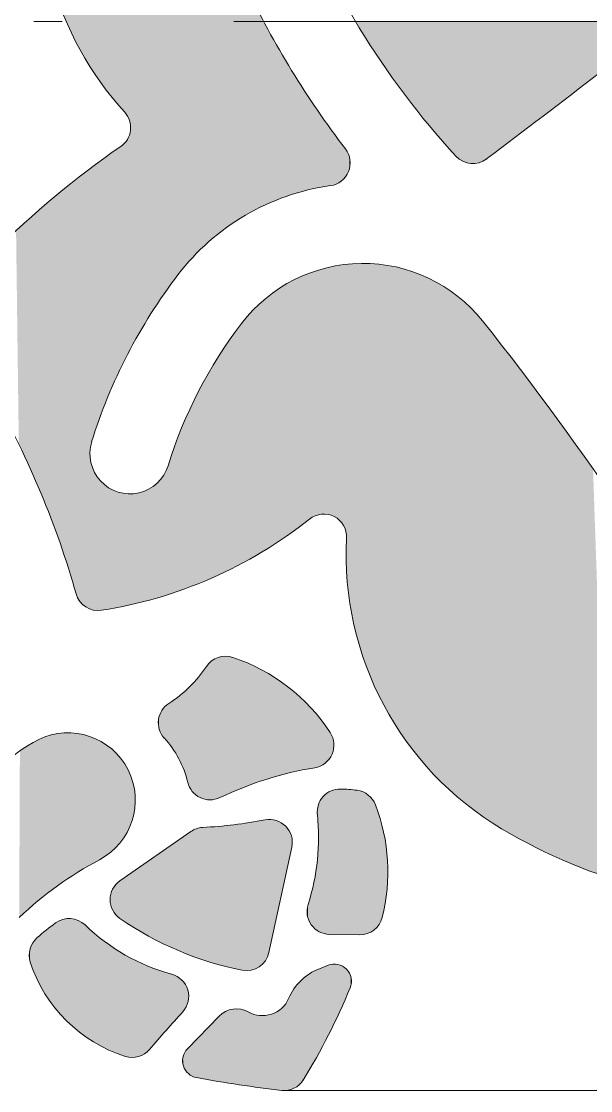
# Model space of a CAD drawing. Extents: x 0 to 297, y 0 to 420.
# Drawn here: x 231.99 to 241.95, y 241.44 to 260.14 of the extents above; entities that cross this region are included whole.
import ezdxf

# ---------------------------------------------------------------- set-up
doc = ezdxf.new("R2010")
doc.units = 0
doc.linetypes.add('DASHDOT', pattern=[18.5, 12, -3, 0.5, -3])

msp = doc.modelspace()

# ---------------------------------------------------------------- linework, layer by layer
at = {"color": 7, "linetype": 'DASHDOT', "lineweight": 18}
msp.add_line((266.202, 260.138), (196.803, 260.135), dxfattribs=at)
at = {"color": 7, "lineweight": 18, "ltscale": 0.037782}
msp.add_line((234.95, 245.967), (233.71, 245.103), dxfattribs=at)
at = {"color": 7, "lineweight": 18, "ltscale": 0.047159}
msp.add_line((236.718, 245.694), (236.319, 243.851), dxfattribs=at)
at = {"color": 7, "lineweight": 18, "ltscale": 0.013174}
msp.add_line((237.379, 244.168), (237.906, 244.16), dxfattribs=at)
at = {"color": 7, "lineweight": 18, "ltscale": 0.00404}
msp.add_line((237.202, 243.568), (237.352, 243.627), dxfattribs=at)
at = {"color": 7, "lineweight": 18, "ltscale": 0.019961}
msp.add_line((235.449, 242.739), (234.892, 242.166), dxfattribs=at)
at = {"color": 7, "lineweight": 13}
msp.add_line((236.587, 241.435), (277.577, 241.435), dxfattribs=at)
at = {"color": 7, "lineweight": 18}
for centre, radius, start, end in [((250.278, 267.584), 14.504, 200.2823, 222.5322), ((238.158, 262.487), 5.879, 195.882, 222.0764), ((250.278, 267.584), 15.904, 205.473, 217.4768), ((121.796, 414.735), 196.604, 307.00487, 308.44774), ((233.498, 258.279), 0.4, 304.5761, 42.0763), ((242.737, 244.874), 15.881, 124.5761, 135.0227), ((237.337, 257.662), 0.402, 278.0568, 37.4768), ((239.887, 258.051), 0.402, 222.5322, 307.0049), ((237.965, 253.227), 4.077, 98.0568, 142.5929), ((237.965, 253.227), 2.677, 38.609, 142.5929), ((242.198, 249.99), 9.406, 142.5929, 162.7388), ((242.198, 249.99), 8.006, 142.5929, 162.7388), ((200.54, 223.342), 50.57, 28.8483, 38.609), ((218.105, 245.941), 15.416, 15.7373, 29.6491), ((233.885, 252.573), 0.7, 162.7388, 342.7388), ((232.191, 257.511), 7.768, 278.8807, 308.5138), ((237.278, 251.12), 0.4, 356.9698, 128.5138), ((243.243, 250.804), 5.573, 176.9698, 239.2069), ((233.329, 250.231), 0.4, 195.7373, 278.8807), ((235.558, 248.633), 0.4, 71.5945, 146.4429), ((234.652, 245.909), 3.271, 33.144, 71.5945), ((233.375, 250.081), 2.22, 302.4929, 326.4429), ((234.782, 247.871), 0.4, 122.4929, 222.2312), ((232.802, 246.515), 1.178, 297.8325, 115.8333), ((237.056, 247.478), 0.4, 279.4813, 33.144), ((233.242, 245.608), 2.186, 115.8333, 208.5391), ((233.174, 246.411), 1.773, 13.5675, 42.2312), ((238.153, 240.909), 6.26, 99.4813, 115.4988), ((235.286, 246.921), 0.4, 193.5675, 295.4988), ((237.563, 246.31), 0.4, 89.0364, 186.0842), ((237.529, 244.239), 2.471, 82.2478, 89.0364), ((237.808, 246.291), 0.4, 21.172, 82.2478), ((235.153, 245.263), 3.247, 345.703, 21.172), ((234.745, 253.94), 7.913, 272.9844, 280.9664), ((236.327, 245.779), 0.4, 347.7839, 100.9664), ((233.352, 245.861), 3.835, 342.2211, 6.0842), ((235.178, 245.638), 0.4, 92.9844, 124.8592), ((245.235, 254.148), 9.466, 239.2069, 272.0614), ((236.312, 239.868), 6.338, 117.8325, 133.5154), ((233.938, 244.775), 0.4, 124.8592, 235.2253), ((237.385, 244.568), 0.4, 162.221, 269.1416), ((232.822, 244.045), 0.4, 46.0416, 126.1878), ((236.924, 249.075), 5.635, 235.2253, 259.0283), ((237.912, 244.56), 0.4, 269.1416, 345.703), ((235.75, 240.043), 5.359, 126.1878, 130.6169), ((235.543, 246.867), 3.52, 226.0416, 254.7859), ((232.522, 243.807), 0.4, 130.6169, 197.9639), ((234.57, 244.471), 2.553, 197.9639, 252.6146), ((235.928, 243.935), 0.4, 259.0283, 347.7839), ((237.557, 242.661), 0.974, 111.3773, 156.6214), ((237.462, 243.348), 0.3, 337.5318, 111.3773), ((234.514, 243.084), 0.4, 317.8301, 74.7859), ((227.094, 247.635), 11.52, 328.5255, 337.5318), ((236.204, 243.246), 0.5, 240.3649, 336.6214), ((257.782, 222.008), 30.994, 137.8302, 139.4541), ((235.749, 242.447), 0.419, 60.3649, 135.8109), ((233.926, 242.416), 0.4, 252.6146, 319.4541), ((235.107, 241.957), 0.3, 135.8109, 259.4848), ((239.114, 263.545), 22.256, 259.4848, 263.3642), ((236.587, 241.824), 0.388, 263.3642, 328.5255)]:
    msp.add_arc(centre, radius, start, end, dxfattribs=at)
at = {"color": 7, "lineweight": 5}
for points in [[(233.692, 264.81), (236.225, 260.137), (233.492, 264.627)], [(233.692, 264.81), (236.186, 260.212), (236.225, 260.137), (236.206, 260.174)], [(236.225, 260.137), (233.306, 264.43), (233.492, 264.627)], [(236.225, 260.137), (232.978, 263.999), (233.306, 264.43), (233.134, 264.22)], [(236.225, 260.137), (232.77, 260.137), (232.978, 263.999), (232.838, 263.766)], [(232.77, 260.137), (232.75, 260.182), (232.838, 263.766), (232.731, 260.227)], [(236.225, 260.137), (232.77, 260.137), (232.869, 259.921), (232.818, 260.028)], [(236.225, 260.137), (232.869, 259.921), (232.977, 259.71), (232.922, 259.815)], [(236.225, 260.137), (232.977, 259.71), (233.093, 259.503), (233.034, 259.605)], [(236.225, 260.137), (233.093, 259.503), (233.218, 259.301), (233.154, 259.401)], [(236.225, 260.137), (233.218, 259.301), (233.35, 259.104), (233.283, 259.201)], [(236.225, 260.137), (233.35, 259.104), (233.491, 258.912), (233.42, 259.007)], [(236.225, 260.137), (233.491, 258.912), (233.639, 258.727), (233.564, 258.819)], [(236.225, 260.137), (233.639, 258.727), (233.795, 258.547), (233.716, 258.636)], [(236.225, 260.137), (233.795, 258.547), (233.844, 258.479), (233.821, 258.514)], [(236.225, 260.137), (233.844, 258.479), (233.879, 258.401), (233.864, 258.441)], [(236.225, 260.137), (233.879, 258.401), (233.896, 258.318), (233.889, 258.36)], [(236.225, 260.137), (233.896, 258.318), (233.94, 254.491), (233.898, 258.275)], [(236.225, 260.137), (233.94, 254.491), (234.145, 254.85), (234.041, 254.672)], [(236.225, 260.137), (234.145, 254.85), (234.367, 255.199), (234.254, 255.026)], [(236.225, 260.137), (234.367, 255.199), (234.603, 255.538), (234.483, 255.37)], [(236.225, 260.137), (234.603, 255.538), (234.851, 255.858), (234.727, 255.704)], [(236.225, 260.137), (234.851, 255.858), (235.121, 256.148), (234.982, 256.006)], [(236.225, 260.137), (235.121, 256.148), (235.418, 256.41), (235.266, 256.282)], [(236.225, 260.137), (235.418, 256.41), (235.738, 256.642), (235.575, 256.53)], [(236.225, 260.137), (235.738, 256.642), (236.08, 256.842), (235.907, 256.746)], [(236.225, 260.137), (236.08, 256.842), (236.304, 259.991), (236.258, 256.929)], [(236.44, 257.008), (236.384, 259.845), (236.258, 256.929), (236.304, 259.991)], [(239.616, 257.753), (243.257, 260.137), (237.927, 259.979), (237.832, 260.137)], [(239.616, 257.753), (237.927, 259.979), (238.124, 259.668), (238.025, 259.823)], [(239.616, 257.753), (242.869, 259.833), (243.257, 260.137), (243.063, 259.985)], [(236.44, 257.008), (236.625, 257.077), (236.384, 259.845), (236.465, 259.701)], [(239.616, 257.753), (242.48, 259.529), (242.869, 259.833), (242.674, 259.681)], [(236.625, 257.077), (236.548, 259.557), (236.465, 259.701)], [(239.616, 257.753), (238.124, 259.668), (238.329, 259.362), (238.226, 259.515)], [(236.814, 257.138), (236.632, 259.415), (236.625, 257.077), (236.548, 259.557)], [(236.806, 259.132), (236.718, 259.273), (236.814, 257.138), (236.632, 259.415)], [(239.616, 257.753), (242.09, 259.227), (242.48, 259.529), (242.285, 259.378)], [(239.616, 257.753), (238.329, 259.362), (238.542, 259.061), (238.435, 259.211)], [(239.616, 257.753), (241.699, 258.925), (242.09, 259.227), (241.895, 259.076)], [(236.895, 258.992), (236.806, 259.132), (237.005, 257.189), (236.814, 257.138)], [(239.616, 257.753), (238.542, 259.061), (238.762, 258.766), (238.651, 258.913)], [(236.895, 258.992), (237.005, 257.189), (236.985, 258.853)], [(237.077, 258.715), (236.985, 258.853), (237.198, 257.231), (237.005, 257.189)], [(239.616, 257.753), (241.308, 258.625), (241.699, 258.925), (241.504, 258.775)], [(237.077, 258.715), (237.198, 257.231), (237.17, 258.578)], [(239.616, 257.753), (238.762, 258.766), (238.99, 258.477), (238.875, 258.621)], [(237.264, 258.442), (237.17, 258.578), (237.394, 257.264), (237.198, 257.231)], [(239.616, 257.753), (238.99, 258.477), (239.225, 258.193), (239.106, 258.334)], [(239.616, 257.753), (240.916, 258.326), (241.308, 258.625), (241.112, 258.475)], [(233.94, 254.491), (233.898, 258.275), (233.888, 258.191), (233.895, 258.233)], [(237.264, 258.442), (237.394, 257.264), (237.36, 258.306)], [(237.458, 258.172), (237.36, 258.306), (237.445, 257.274), (237.394, 257.264)], [(239.616, 257.753), (240.523, 258.027), (240.916, 258.326), (240.719, 258.176)], [(233.843, 254.309), (233.86, 258.111), (233.817, 258.038), (233.84, 258.073)], [(233.94, 254.491), (233.86, 258.111), (233.843, 254.309)], [(233.94, 254.491), (233.888, 258.191), (233.86, 258.111), (233.876, 258.15)], [(237.458, 258.172), (237.445, 257.274), (237.494, 257.292)], [(237.557, 258.039), (237.458, 258.172), (237.541, 257.315), (237.494, 257.292)], [(239.616, 257.753), (239.225, 258.193), (239.467, 257.915), (239.345, 258.053)], [(233.725, 257.95), (233.576, 257.846), (233.661, 253.938), (233.576, 253.749)], [(233.725, 257.95), (233.661, 253.938), (233.758, 257.976), (233.75, 254.124)], [(233.843, 254.309), (233.758, 257.976), (233.75, 254.124)], [(233.843, 254.309), (233.817, 258.038), (233.758, 257.976), (233.789, 258.005)], [(237.557, 258.039), (237.541, 257.315), (237.657, 257.907), (237.585, 257.345)], [(237.585, 257.345), (237.624, 257.379), (237.657, 257.907), (237.658, 257.419)], [(237.657, 257.907), (237.658, 257.419), (237.686, 257.863), (237.687, 257.463)], [(239.616, 257.753), (239.467, 257.915), (239.59, 257.779)], [(239.616, 257.753), (240.129, 257.73), (240.523, 258.027), (240.326, 257.878)], [(233.283, 257.634), (233.347, 253.173), (233.429, 257.741)], [(233.347, 253.173), (233.419, 253.367), (233.429, 257.741), (233.496, 253.559)], [(233.429, 257.741), (233.496, 253.559), (233.576, 257.846), (233.576, 253.749)], [(237.686, 257.863), (237.687, 257.463), (237.709, 257.817), (237.71, 257.51)], [(237.709, 257.817), (237.71, 257.51), (237.726, 257.767), (237.726, 257.56)], [(237.726, 257.767), (237.726, 257.56), (237.736, 257.716), (237.737, 257.611)], [(237.736, 257.716), (237.737, 257.611), (237.74, 257.663)], [(239.616, 257.753), (239.645, 257.729), (239.708, 257.69), (239.676, 257.708)], [(239.616, 257.753), (239.708, 257.69), (239.777, 257.664), (239.742, 257.675)], [(239.616, 257.753), (239.777, 257.664), (239.85, 257.65), (239.813, 257.655)], [(239.616, 257.753), (239.85, 257.65), (239.924, 257.65), (239.887, 257.649)], [(239.616, 257.753), (239.924, 257.65), (239.997, 257.664), (239.961, 257.655)], [(239.616, 257.753), (239.997, 257.664), (240.066, 257.691), (240.032, 257.676)], [(239.616, 257.753), (240.066, 257.691), (240.129, 257.73), (240.098, 257.709)], [(233.138, 257.526), (232.995, 257.416), (233.03, 249.965), (233.007, 249.993)], [(233.138, 257.526), (233.03, 249.965), (233.083, 249.916), (233.055, 249.939)], [(233.083, 249.916), (233.113, 249.895), (233.138, 257.526), (233.144, 249.876)], [(233.283, 257.634), (233.138, 257.526), (233.216, 252.781), (233.188, 252.647)], [(233.138, 257.526), (233.144, 249.876), (233.188, 252.647), (233.188, 252.509)], [(233.283, 257.634), (233.216, 252.781), (233.347, 253.173), (233.28, 252.978)], [(232.995, 257.416), (232.852, 257.304), (232.944, 250.123), (232.879, 250.347)], [(232.995, 257.416), (232.944, 250.123), (232.97, 250.055), (232.955, 250.088)], [(232.995, 257.416), (232.97, 250.055), (233.007, 249.993), (232.987, 250.023)], [(232.572, 257.075), (232.584, 251.236), (232.711, 257.19)], [(232.584, 251.236), (232.663, 251.015), (232.711, 257.19), (232.738, 250.794)], [(232.711, 257.19), (232.738, 250.794), (232.852, 257.304), (232.81, 250.571)], [(232.852, 257.304), (232.81, 250.571), (232.879, 250.347)], [(232.433, 256.959), (232.502, 251.455), (232.572, 257.075), (232.584, 251.236)], [(232.161, 256.721), (232.236, 252.104), (232.296, 256.84), (232.328, 251.889)], [(232.296, 256.84), (232.328, 251.889), (232.433, 256.959)], [(232.328, 251.889), (232.417, 251.672), (232.433, 256.959), (232.502, 251.455)], [(231.893, 256.477), (231.941, 252.741), (232.026, 256.599), (232.043, 252.53)], [(232.026, 256.599), (232.043, 252.53), (232.161, 256.721)], [(232.043, 252.53), (232.141, 252.318), (232.161, 256.721), (232.236, 252.104)], [(237.634, 255.883), (237.336, 255.829), (237.408, 251.498), (237.353, 251.513)], [(237.634, 255.883), (237.408, 251.498), (237.51, 251.446), (237.461, 251.475)], [(237.634, 255.883), (237.51, 251.446), (237.593, 251.367), (237.554, 251.409)], [(237.634, 255.883), (237.593, 251.367), (237.65, 251.267), (237.625, 251.319)], [(237.937, 255.904), (237.634, 255.883), (237.667, 251.213), (237.65, 251.267)], [(237.937, 255.904), (237.667, 251.213), (237.677, 251.099), (237.676, 251.156)], [(237.937, 255.904), (237.677, 251.099), (237.733, 249.967), (237.688, 250.343)], [(237.937, 255.904), (237.733, 249.967), (237.897, 249.229), (237.802, 249.595)], [(237.937, 255.904), (237.897, 249.229), (238.016, 248.87)], [(238.24, 255.89), (237.937, 255.904), (238.159, 248.52), (238.016, 248.87)], [(238.24, 255.89), (238.159, 248.52), (238.54, 255.841), (238.326, 248.18)], [(238.326, 248.18), (238.515, 247.853), (238.54, 255.841), (238.726, 247.539)], [(238.54, 255.841), (238.726, 247.539), (238.832, 255.76), (238.958, 247.24)], [(236.767, 255.621), (236.83, 251.28), (237.045, 255.741), (237.029, 251.433)], [(237.045, 255.741), (237.029, 251.433), (237.076, 251.465)], [(237.336, 255.829), (237.045, 255.741), (237.127, 251.491), (237.076, 251.465)], [(237.336, 255.829), (237.127, 251.491), (237.238, 251.518), (237.182, 251.508)], [(237.336, 255.829), (237.238, 251.518), (237.353, 251.513), (237.296, 251.519)], [(238.832, 255.76), (238.958, 247.24), (239.113, 255.645), (239.21, 246.957)], [(236.259, 255.29), (236.417, 250.993), (236.504, 255.47), (236.626, 251.133)], [(236.504, 255.47), (236.626, 251.133), (236.767, 255.621), (236.83, 251.28)], [(239.113, 255.645), (239.21, 246.957), (239.379, 255.5), (239.48, 246.693)], [(239.379, 255.5), (239.48, 246.693), (239.627, 255.325), (239.768, 246.447)], [(236.037, 255.083), (236.204, 250.86), (236.259, 255.29), (236.417, 250.993)], [(239.627, 255.325), (239.768, 246.447), (239.854, 255.124), (240.071, 246.221)], [(239.854, 255.124), (240.071, 246.221), (240.057, 254.898), (240.39, 254.475)], [(235.839, 254.853), (235.987, 250.734), (236.037, 255.083), (236.204, 250.86)], [(235.734, 254.712), (235.766, 250.614), (235.839, 254.853), (235.987, 250.734)], [(235.631, 254.569), (235.532, 254.424), (235.766, 250.614), (235.542, 250.503)], [(235.631, 254.569), (235.766, 250.614), (235.734, 254.712)], [(235.532, 254.424), (235.437, 254.276), (235.542, 250.503), (235.344, 254.127)], [(240.071, 246.221), (240.389, 246.017), (240.39, 254.475), (240.684, 245.848)], [(240.39, 254.475), (240.684, 245.848), (240.719, 254.049), (240.984, 245.69)], [(235.313, 250.398), (235.255, 253.975), (235.169, 253.821)], [(235.542, 250.503), (235.344, 254.127), (235.313, 250.398), (235.255, 253.975)], [(240.719, 254.049), (240.984, 245.69), (241.044, 253.619), (241.29, 245.543)], [(235.086, 253.666), (235.313, 250.398), (235.169, 253.821)], [(235.086, 253.666), (235.007, 253.509), (235.313, 250.398), (235.082, 250.301)], [(241.044, 253.619), (241.29, 245.543), (241.364, 253.186), (241.601, 245.408)], [(235.007, 253.509), (234.932, 253.35), (235.082, 250.301), (234.86, 253.19)], [(235.082, 250.301), (234.86, 253.19), (234.847, 250.211), (234.791, 253.028)], [(241.364, 253.186), (241.601, 245.408), (241.68, 252.75), (241.916, 245.283)], [(234.665, 252.699), (234.847, 250.211), (234.726, 252.864)], [(234.847, 250.211), (234.791, 253.028), (234.726, 252.864)], [(234.665, 252.699), (234.607, 252.533), (234.847, 250.211), (234.61, 250.129)], [(241.68, 252.75), (241.916, 245.283), (241.99, 252.31), (242.236, 245.17)], [(233.144, 249.876), (233.177, 249.861), (233.188, 252.509), (233.211, 249.849)], [(233.188, 252.509), (233.211, 249.849), (233.213, 252.375), (233.246, 249.84)], [(234.61, 250.129), (234.607, 252.533), (234.5, 252.239), (234.553, 252.365)], [(233.213, 252.375), (233.246, 249.84), (233.265, 252.247), (233.282, 249.834)], [(233.34, 252.133), (233.265, 252.247), (233.318, 249.831), (233.282, 249.834)], [(233.34, 252.133), (233.318, 249.831), (233.437, 252.035), (233.354, 249.832)], [(234.423, 252.126), (234.325, 252.029), (234.37, 250.055), (234.21, 251.954)], [(234.61, 250.129), (234.5, 252.239), (234.37, 250.055), (234.423, 252.126)], [(233.354, 249.832), (233.39, 249.836), (233.437, 252.035), (233.638, 249.879)], [(233.437, 252.035), (233.638, 249.879), (233.55, 251.958), (233.677, 251.905)], [(234.37, 250.055), (234.21, 251.954), (234.128, 249.988), (234.083, 251.902)], [(233.884, 249.93), (233.811, 251.877), (233.638, 249.879), (233.677, 251.905)], [(233.884, 249.93), (234.128, 249.988), (233.811, 251.877), (233.948, 251.876)], [(234.128, 249.988), (234.083, 251.902), (233.948, 251.876)], [(237.688, 250.343), (237.677, 251.099), (237.67, 250.72)], [(235.286, 246.521), (235.265, 248.905), (235.288, 248.928)], [(235.33, 246.523), (235.286, 246.521), (235.313, 248.949), (235.288, 248.928)], [(235.33, 246.523), (235.313, 248.949), (235.374, 246.531), (235.34, 248.968)], [(235.34, 248.968), (235.368, 248.985), (235.374, 246.531), (235.397, 248.999)], [(235.374, 246.531), (235.397, 248.999), (235.417, 246.543), (235.428, 249.011)], [(235.417, 246.543), (235.428, 249.011), (235.458, 246.56), (235.459, 249.02)], [(235.458, 246.56), (235.459, 249.02), (235.557, 246.606), (235.491, 249.027)], [(235.557, 246.606), (235.491, 249.027), (235.523, 249.031)], [(235.523, 249.031), (235.556, 249.033), (235.557, 246.606), (235.589, 249.032)], [(235.557, 246.606), (235.589, 249.032), (235.657, 246.65), (235.621, 249.028)], [(235.621, 249.028), (235.653, 249.021), (235.657, 246.65), (235.684, 249.012)], [(235.657, 246.65), (235.684, 249.012), (235.757, 246.693), (235.814, 248.966)], [(235.757, 246.693), (235.814, 248.966), (235.859, 246.734), (235.941, 248.915)], [(235.114, 246.56), (235.123, 248.713), (235.155, 246.543), (235.158, 248.759)], [(235.155, 246.543), (235.158, 248.759), (235.197, 246.531)], [(235.158, 248.759), (235.192, 248.806), (235.197, 246.531), (235.225, 248.854)], [(235.197, 246.531), (235.225, 248.854), (235.241, 246.523), (235.244, 248.88)], [(235.241, 246.523), (235.244, 248.88), (235.286, 246.521), (235.265, 248.905)], [(235.859, 246.734), (235.941, 248.915), (235.961, 246.773), (236.066, 248.858)], [(235.961, 246.773), (236.066, 248.858), (236.064, 246.811)], [(236.064, 246.811), (236.066, 248.858), (236.167, 246.846), (236.188, 248.796)], [(236.167, 246.846), (236.188, 248.796), (236.271, 246.88), (236.308, 248.729)], [(234.949, 246.705), (234.971, 248.538), (234.975, 246.669), (235.011, 248.58)], [(234.975, 246.669), (235.011, 248.58), (235.005, 246.636)], [(235.005, 246.636), (235.011, 248.58), (235.038, 246.606), (235.049, 248.623)], [(235.038, 246.606), (235.049, 248.623), (235.075, 246.581), (235.087, 248.668)], [(235.075, 246.581), (235.087, 248.668), (235.114, 246.56), (235.123, 248.713)], [(236.271, 246.88), (236.308, 248.729), (236.376, 246.912), (236.425, 248.657)], [(236.376, 246.912), (236.425, 248.657), (236.481, 246.942), (236.538, 248.581)], [(236.481, 246.942), (236.538, 248.581), (236.587, 246.97), (236.649, 248.499)], [(234.765, 247.191), (234.74, 247.24), (234.801, 248.38), (234.756, 248.343)], [(234.765, 247.191), (234.801, 248.38), (234.789, 247.141)], [(234.811, 247.09), (234.789, 247.141), (234.845, 248.418), (234.801, 248.38)], [(234.811, 247.09), (234.845, 248.418), (234.831, 247.039)], [(234.85, 246.986), (234.831, 247.039), (234.888, 248.457), (234.845, 248.418)], [(234.85, 246.986), (234.888, 248.457), (234.867, 246.934)], [(234.888, 248.457), (234.883, 246.88), (234.867, 246.934)], [(234.93, 248.497), (234.897, 246.827), (234.888, 248.457), (234.883, 246.88)], [(234.927, 246.743), (234.91, 246.784), (234.93, 248.497), (234.897, 246.827)], [(234.927, 246.743), (234.93, 248.497), (234.949, 246.705), (234.971, 248.538)], [(236.587, 246.97), (236.649, 248.499), (236.693, 246.997), (236.756, 248.413)], [(236.693, 246.997), (236.756, 248.413), (236.799, 247.021), (236.859, 248.323)], [(234.486, 247.602), (234.5, 248.154), (234.523, 247.561), (234.532, 248.183)], [(234.523, 247.561), (234.532, 248.183), (234.558, 247.518), (234.567, 248.209)], [(234.558, 247.518), (234.567, 248.209), (234.592, 247.474), (234.616, 248.24)], [(234.592, 247.474), (234.616, 248.24), (234.624, 247.429), (234.664, 248.273)], [(234.624, 247.429), (234.664, 248.273), (234.656, 247.383)], [(234.656, 247.383), (234.664, 248.273), (234.685, 247.337), (234.71, 248.308)], [(234.685, 247.337), (234.71, 248.308), (234.713, 247.289), (234.756, 248.343)], [(234.713, 247.289), (234.756, 248.343), (234.74, 247.24)], [(236.799, 247.021), (236.859, 248.323), (236.906, 247.044), (236.958, 248.228)], [(236.906, 247.044), (236.958, 248.228), (237.014, 247.065), (237.053, 248.129)], [(234.39, 247.794), (234.394, 247.967), (234.4, 247.752), (234.407, 248.009)], [(234.4, 247.752), (234.407, 248.009), (234.416, 247.712), (234.424, 248.049)], [(234.416, 247.712), (234.424, 248.049), (234.435, 247.673), (234.445, 248.087)], [(234.435, 247.673), (234.445, 248.087), (234.459, 247.636), (234.471, 248.122)], [(234.459, 247.636), (234.471, 248.122), (234.486, 247.602), (234.5, 248.154)], [(237.014, 247.065), (237.053, 248.129), (237.121, 247.084), (237.144, 248.027)], [(237.121, 247.084), (237.144, 248.027), (237.17, 247.095), (237.231, 247.92)], [(234.386, 247.924), (234.384, 247.838), (234.382, 247.881)], [(234.384, 247.838), (234.386, 247.924), (234.39, 247.794), (234.394, 247.967)], [(237.17, 247.095), (237.231, 247.92), (237.216, 247.112)], [(237.26, 247.135), (237.216, 247.112), (237.313, 247.81), (237.231, 247.92)], [(237.26, 247.135), (237.313, 247.81), (237.301, 247.163)], [(237.338, 247.196), (237.301, 247.163), (237.39, 247.697), (237.313, 247.81)], [(232.289, 247.576), (232.356, 244.821), (232.503, 247.655)], [(232.356, 244.821), (232.442, 244.888), (232.503, 247.655), (232.528, 244.953)], [(232.503, 247.655), (232.528, 244.953), (232.729, 247.692), (232.616, 245.017)], [(232.616, 245.017), (232.704, 245.08), (232.729, 247.692), (232.794, 245.141)], [(232.729, 247.692), (232.794, 245.141), (232.957, 247.684), (232.885, 245.2)], [(232.957, 247.684), (232.885, 245.2), (232.976, 245.258)], [(233.18, 247.632), (232.957, 247.684), (233.069, 245.314), (232.976, 245.258)], [(233.18, 247.632), (233.069, 245.314), (233.257, 245.422), (233.163, 245.369)], [(233.18, 247.632), (233.257, 245.422), (233.388, 247.538)], [(237.338, 247.196), (237.39, 247.697), (237.371, 247.233)], [(237.371, 247.233), (237.39, 247.697), (237.399, 247.274), (237.415, 247.654)], [(237.399, 247.274), (237.415, 247.654), (237.422, 247.318), (237.434, 247.608)], [(232.012, 247.416), (232.027, 244.539), (232.065, 247.451), (232.107, 244.611)], [(232.065, 247.451), (232.107, 244.611), (232.12, 247.485), (232.189, 244.683)], [(232.12, 247.485), (232.189, 244.683), (232.175, 247.517)], [(232.175, 247.517), (232.189, 244.683), (232.232, 247.547), (232.272, 244.752)], [(232.232, 247.547), (232.272, 244.752), (232.289, 247.576), (232.356, 244.821)], [(233.257, 245.422), (233.353, 245.473), (233.388, 247.538), (233.543, 245.599)], [(233.388, 247.538), (233.543, 245.599), (233.574, 247.406), (233.706, 245.759)], [(237.422, 247.318), (237.434, 247.608), (237.439, 247.364), (237.447, 247.56)], [(237.439, 247.364), (237.447, 247.56), (237.45, 247.413), (237.454, 247.511)], [(237.45, 247.413), (237.454, 247.511), (237.455, 247.462)], [(231.96, 247.379), (231.948, 244.465), (232.012, 247.416), (232.027, 244.539)], [(233.574, 247.406), (233.706, 245.759), (233.732, 247.24), (233.835, 245.948)], [(233.732, 247.24), (233.835, 245.948), (233.854, 247.047), (233.925, 246.158)], [(233.854, 247.047), (233.925, 246.158), (233.937, 246.834), (233.973, 246.381)], [(233.937, 246.834), (233.973, 246.381), (233.977, 246.61)], [(237.333, 244.171), (237.367, 246.658), (237.379, 244.168), (237.405, 246.677)], [(237.906, 244.16), (237.379, 244.168), (237.445, 246.692), (237.405, 246.677)], [(237.906, 244.16), (237.445, 246.692), (237.528, 246.708), (237.486, 246.702)], [(237.906, 244.16), (237.528, 246.708), (237.588, 246.709), (237.57, 246.709)], [(237.906, 244.16), (237.588, 246.709), (237.625, 246.708), (237.607, 246.709)], [(237.906, 244.16), (237.625, 246.708), (237.662, 246.706), (237.643, 246.707)], [(237.906, 244.16), (237.662, 246.706), (237.698, 246.704), (237.68, 246.705)], [(237.906, 244.16), (237.698, 246.704), (237.735, 246.701), (237.716, 246.703)], [(237.906, 244.16), (237.735, 246.701), (237.771, 246.698), (237.753, 246.7)], [(237.906, 244.16), (237.771, 246.698), (237.807, 246.694), (237.789, 246.696)], [(237.906, 244.16), (237.807, 246.694), (237.844, 246.69), (237.826, 246.692)], [(237.906, 244.16), (237.844, 246.69), (237.862, 246.687)], [(237.862, 246.687), (237.888, 246.683), (237.906, 244.16), (237.914, 246.677)], [(237.906, 244.16), (237.914, 246.677), (237.939, 244.161), (237.939, 246.669)], [(237.2, 244.213), (237.199, 246.474), (237.242, 244.194), (237.218, 246.511)], [(237.218, 246.511), (237.241, 246.547), (237.242, 244.194), (237.268, 246.579)], [(237.242, 244.194), (237.268, 246.579), (237.287, 244.18), (237.298, 246.609)], [(237.287, 244.18), (237.298, 246.609), (237.333, 244.171)], [(237.298, 246.609), (237.332, 246.635), (237.333, 244.171), (237.367, 246.658)], [(237.939, 246.669), (237.964, 246.659), (237.972, 244.164), (237.988, 246.648)], [(237.939, 244.161), (237.939, 246.669), (237.972, 244.164)], [(237.972, 244.164), (237.988, 246.648), (238.005, 244.171), (238.012, 246.635)], [(238.005, 244.171), (238.012, 246.635), (238.037, 244.18)], [(238.012, 246.635), (238.034, 246.621), (238.037, 244.18), (238.056, 246.605)], [(238.037, 244.18), (238.056, 246.605), (238.069, 244.192), (238.076, 246.588)], [(238.069, 244.192), (238.076, 246.588), (238.099, 244.206)], [(238.076, 246.588), (238.095, 246.569), (238.099, 244.206), (238.113, 246.549)], [(238.099, 244.206), (238.113, 246.549), (238.128, 244.223), (238.13, 246.529)], [(238.155, 244.242), (238.128, 244.223), (238.145, 246.507), (238.13, 246.529)], [(238.155, 244.242), (238.145, 246.507), (238.181, 244.263), (238.158, 246.484)], [(237.163, 246.309), (237.166, 246.352), (237.166, 246.267), (237.172, 246.393)], [(237.166, 246.267), (237.172, 246.393), (237.175, 246.168), (237.183, 246.434)], [(237.175, 246.168), (237.183, 246.434), (237.182, 246.068)], [(237.186, 245.968), (237.182, 246.068), (237.199, 246.474), (237.183, 246.434)], [(237.2, 244.213), (237.186, 245.769), (237.199, 246.474), (237.187, 245.869)], [(237.186, 245.968), (237.199, 246.474), (237.187, 245.869)], [(238.158, 246.484), (238.17, 246.46), (238.181, 244.263), (238.181, 246.435)], [(238.181, 244.263), (238.181, 246.435), (238.204, 244.287), (238.224, 246.317)], [(238.204, 244.287), (238.224, 246.317), (238.226, 244.312), (238.262, 246.198)], [(235.979, 246.124), (235.967, 243.537), (235.911, 246.113), (235.929, 243.535)], [(235.979, 246.124), (236.047, 246.135), (235.967, 243.537), (236.006, 243.543)], [(236.047, 246.135), (236.043, 243.552), (236.006, 243.543)], [(236.115, 246.147), (236.08, 243.565), (236.047, 246.135), (236.043, 243.552)], [(236.148, 243.601), (236.115, 243.582), (236.115, 246.147), (236.08, 243.565)], [(236.183, 246.159), (236.179, 243.624), (236.115, 246.147), (236.148, 243.601)], [(236.183, 246.159), (236.251, 246.172), (236.179, 243.624), (236.208, 243.65)], [(236.251, 246.172), (236.234, 243.678), (236.208, 243.65)], [(236.3, 246.178), (236.258, 243.709), (236.251, 246.172), (236.234, 243.678)], [(236.295, 243.777), (236.278, 243.742), (236.3, 246.178), (236.258, 243.709)], [(236.309, 243.813), (236.295, 243.777), (236.349, 246.178), (236.3, 246.178)], [(236.309, 243.813), (236.349, 246.178), (236.319, 243.851)], [(236.718, 245.694), (236.319, 243.851), (236.398, 246.172), (236.349, 246.178)], [(236.718, 245.694), (236.398, 246.172), (236.492, 246.143), (236.446, 246.161)], [(236.718, 245.694), (236.492, 246.143), (236.576, 246.092), (236.536, 246.12)], [(238.262, 246.198), (238.246, 244.339), (238.226, 244.312)], [(238.296, 246.077), (238.263, 244.368), (238.262, 246.198), (238.246, 244.339)], [(234.95, 245.967), (233.831, 244.364), (233.71, 245.103), (233.71, 244.446)], [(234.95, 245.967), (234.08, 244.21), (233.831, 244.364), (233.955, 244.285)], [(234.95, 245.967), (234.336, 244.069), (234.08, 244.21), (234.207, 244.138)], [(234.95, 245.967), (234.6, 243.941), (234.336, 244.069), (234.467, 244.003)], [(234.95, 245.967), (234.869, 243.828), (234.6, 243.941), (234.734, 243.883)], [(235.006, 243.776), (234.869, 243.828), (234.961, 245.974), (234.95, 245.967)], [(235.006, 243.776), (234.961, 245.974), (234.985, 245.989), (234.973, 245.982)], [(235.006, 243.776), (234.985, 245.989), (235.01, 246.001), (234.997, 245.995)], [(235.144, 243.728), (235.006, 243.776), (235.023, 246.007), (235.01, 246.001)], [(235.144, 243.728), (235.023, 246.007), (235.049, 246.017), (235.035, 246.012)], [(235.144, 243.728), (235.049, 246.017), (235.075, 246.025), (235.062, 246.021)], [(235.144, 243.728), (235.075, 246.025), (235.102, 246.031), (235.089, 246.028)], [(235.144, 243.728), (235.102, 246.031), (235.13, 246.035), (235.116, 246.033)], [(235.144, 243.728), (235.13, 246.035), (235.157, 246.038), (235.144, 246.037)], [(235.284, 243.684), (235.144, 243.728), (235.226, 246.042), (235.157, 246.038)], [(235.284, 243.684), (235.226, 246.042), (235.424, 243.643), (235.295, 246.046)], [(235.295, 246.046), (235.364, 246.051), (235.424, 243.643), (235.432, 246.057)], [(235.424, 243.643), (235.432, 246.057), (235.566, 243.606), (235.501, 246.063)], [(235.566, 243.606), (235.501, 246.063), (235.57, 246.07)], [(235.708, 243.572), (235.566, 243.606), (235.638, 246.078), (235.57, 246.07)], [(235.708, 243.572), (235.638, 246.078), (235.775, 246.094), (235.706, 246.086)], [(235.708, 243.572), (235.775, 246.094), (235.852, 243.543)], [(235.775, 246.094), (235.843, 246.104), (235.852, 243.543), (235.911, 246.113)], [(235.852, 243.543), (235.911, 246.113), (235.89, 243.537), (235.929, 243.535)], [(236.718, 245.694), (236.576, 246.092), (236.645, 246.021), (236.613, 246.059)], [(236.718, 245.694), (236.645, 246.021), (236.695, 245.936), (236.672, 245.98)], [(236.695, 245.936), (236.711, 245.89), (236.718, 245.694), (236.722, 245.841)], [(238.29, 244.429), (238.278, 244.398), (238.296, 246.077), (238.263, 244.368)], [(238.29, 244.429), (238.296, 246.077), (238.3, 244.461), (238.325, 245.955)], [(238.3, 244.461), (238.325, 245.955), (238.328, 244.583), (238.35, 245.831)], [(236.718, 245.694), (236.722, 245.841), (236.725, 245.743), (236.727, 245.792)], [(237.2, 244.213), (237.176, 245.569), (237.186, 245.769), (237.182, 245.669)], [(238.328, 244.583), (238.35, 245.831), (238.352, 244.707), (238.369, 245.707)], [(237.2, 244.213), (237.16, 244.237), (237.176, 245.569), (237.167, 245.47)], [(238.352, 244.707), (238.369, 245.707), (238.371, 244.831), (238.384, 245.583)], [(238.371, 244.831), (238.384, 245.583), (238.385, 244.956), (238.394, 245.457)], [(237.16, 244.237), (237.142, 245.272), (237.167, 245.47), (237.156, 245.371)], [(238.385, 244.956), (238.394, 245.457), (238.395, 245.081), (238.399, 245.332)], [(237.16, 244.237), (237.123, 244.266), (237.142, 245.272), (237.125, 245.174)], [(238.395, 245.081), (238.399, 245.332), (238.4, 245.206)], [(233.564, 244.633), (233.584, 244.96), (233.584, 244.589), (233.608, 245.001)], [(233.584, 244.589), (233.608, 245.001), (233.609, 244.548), (233.638, 245.039)], [(233.609, 244.548), (233.638, 245.039), (233.638, 244.51), (233.672, 245.073)], [(233.638, 244.51), (233.672, 245.073), (233.672, 244.476), (233.71, 245.103)], [(233.672, 244.476), (233.71, 245.103), (233.71, 244.446)], [(237.06, 244.334), (237.084, 244.978), (237.089, 244.298), (237.106, 245.076)], [(237.089, 244.298), (237.106, 245.076), (237.123, 244.266), (237.125, 245.174)], [(233.538, 244.774), (233.541, 244.822), (233.541, 244.726), (233.55, 244.87)], [(233.541, 244.726), (233.55, 244.87), (233.55, 244.679), (233.564, 244.916)], [(233.55, 244.679), (233.564, 244.916), (233.564, 244.633), (233.584, 244.96)], [(237.015, 244.416), (237.033, 244.785), (237.035, 244.374), (237.06, 244.881)], [(237.035, 244.374), (237.06, 244.881), (237.06, 244.334), (237.084, 244.978)], [(236.985, 244.552), (236.986, 244.598), (236.99, 244.505), (236.992, 244.645)], [(236.99, 244.505), (236.992, 244.645), (237, 244.46), (237.004, 244.69)], [(237, 244.46), (237.004, 244.69), (237.015, 244.416), (237.033, 244.785)], [(232.711, 244.429), (232.745, 244.437), (232.774, 242.656), (232.779, 244.442)], [(232.774, 242.656), (232.779, 244.442), (232.885, 242.553), (232.814, 244.445)], [(232.885, 242.553), (232.814, 244.445), (232.849, 244.444)], [(232.849, 244.444), (232.884, 244.44), (232.885, 242.553), (232.918, 244.433)], [(232.885, 242.553), (232.918, 244.433), (233.002, 242.456), (232.952, 244.423)], [(232.479, 243.005), (232.421, 244.242), (232.462, 244.274), (232.441, 244.258)], [(232.479, 243.005), (232.462, 244.274), (232.482, 244.29)], [(232.57, 242.883), (232.479, 243.005), (232.503, 244.306), (232.482, 244.29)], [(232.57, 242.883), (232.503, 244.306), (232.544, 244.337), (232.523, 244.321)], [(232.544, 244.337), (232.565, 244.352), (232.57, 242.883), (232.586, 244.368)], [(232.57, 242.883), (232.586, 244.368), (232.669, 242.767), (232.615, 244.387)], [(232.615, 244.387), (232.645, 244.404), (232.669, 242.767), (232.678, 244.418)], [(232.669, 242.767), (232.678, 244.418), (232.774, 242.656), (232.711, 244.429)], [(232.952, 244.423), (232.984, 244.41), (233.002, 242.456), (233.015, 244.395)], [(233.002, 242.456), (233.015, 244.395), (233.125, 242.366), (233.045, 244.377)], [(233.125, 242.366), (233.045, 244.377), (233.073, 244.356)], [(233.073, 244.356), (233.1, 244.333), (233.125, 242.366), (233.18, 244.257)], [(233.125, 242.366), (233.18, 244.257), (233.253, 242.283), (233.263, 244.185)], [(232.252, 243.4), (232.192, 243.54), (232.22, 244.069), (232.201, 244.046)], [(232.252, 243.4), (232.22, 244.069), (232.261, 244.11), (232.24, 244.09)], [(232.32, 243.264), (232.252, 243.4), (232.281, 244.127), (232.261, 244.11)], [(232.32, 243.264), (232.281, 244.127), (232.321, 244.16), (232.301, 244.144)], [(232.396, 243.132), (232.32, 243.264), (232.34, 244.177), (232.321, 244.16)], [(232.396, 243.132), (232.34, 244.177), (232.381, 244.21), (232.36, 244.193)], [(232.396, 243.132), (232.381, 244.21), (232.401, 244.226)], [(232.479, 243.005), (232.396, 243.132), (232.421, 244.242), (232.401, 244.226)], [(233.253, 242.283), (233.263, 244.185), (233.386, 242.209)], [(233.263, 244.185), (233.348, 244.114), (233.386, 242.209), (233.436, 244.047)], [(232.123, 243.77), (232.125, 243.857), (232.127, 243.74), (232.13, 243.886)], [(232.127, 243.74), (232.13, 243.886), (232.133, 243.712), (232.137, 243.915)], [(232.133, 243.712), (232.137, 243.915), (232.141, 243.683), (232.146, 243.943)], [(232.192, 243.54), (232.141, 243.683), (232.157, 243.97), (232.146, 243.943)], [(232.192, 243.54), (232.157, 243.97), (232.184, 244.022), (232.17, 243.997)], [(232.192, 243.54), (232.184, 244.022), (232.201, 244.046)], [(233.386, 242.209), (233.436, 244.047), (233.522, 242.142), (233.525, 243.982)], [(233.522, 242.142), (233.525, 243.982), (233.663, 242.084)], [(233.525, 243.982), (233.617, 243.92), (233.663, 242.084), (233.71, 243.861)], [(232.122, 243.799), (232.122, 243.828), (232.123, 243.77), (232.125, 243.857)], [(233.663, 242.084), (233.71, 243.861), (233.807, 242.034), (233.805, 243.805)], [(233.902, 243.752), (233.835, 242.027), (233.805, 243.805), (233.807, 242.034)], [(233.902, 243.752), (233.893, 242.017), (233.835, 242.027), (233.864, 242.021)], [(233.922, 242.016), (233.893, 242.017), (234, 243.703), (233.902, 243.752)], [(233.922, 242.016), (234, 243.703), (233.951, 242.017)], [(234, 243.703), (233.98, 242.02), (233.951, 242.017)], [(234.1, 243.656), (234.009, 242.025), (234, 243.703), (233.98, 242.02)], [(234.065, 242.041), (234.037, 242.032), (234.1, 243.656), (234.009, 242.025)], [(234.1, 243.656), (234.092, 242.052), (234.065, 242.041)], [(234.202, 243.612), (234.118, 242.065), (234.1, 243.656), (234.092, 242.052)], [(234.167, 242.096), (234.143, 242.08), (234.202, 243.612), (234.118, 242.065)], [(234.202, 243.612), (234.189, 242.115), (234.167, 242.096)], [(234.304, 243.572), (234.211, 242.135), (234.202, 243.612), (234.189, 242.115)], [(234.266, 242.198), (234.23, 242.156), (234.304, 243.572), (234.211, 242.135)], [(234.304, 243.572), (234.302, 242.239), (234.266, 242.198)], [(234.408, 243.534), (234.338, 242.281), (234.304, 243.572), (234.302, 242.239)], [(234.41, 242.364), (234.374, 242.322), (234.408, 243.534), (234.338, 242.281)], [(234.513, 243.5), (234.446, 242.405), (234.408, 243.534), (234.41, 242.364)], [(234.513, 243.5), (234.518, 242.488), (234.446, 242.405), (234.482, 242.446)], [(234.619, 243.47), (234.518, 242.488), (234.513, 243.5)], [(237.031, 243.481), (237.035, 241.815), (237.072, 243.506), (237.092, 241.913)], [(237.072, 243.506), (237.092, 241.913), (237.114, 243.529), (237.147, 242.011)], [(237.114, 243.529), (237.147, 242.011), (237.158, 243.549)], [(237.202, 242.11), (237.202, 243.568), (237.147, 242.011), (237.158, 243.549)], [(237.202, 242.11), (237.256, 242.21), (237.202, 243.568), (237.352, 243.627)], [(237.256, 242.21), (237.309, 242.31), (237.352, 243.627), (237.36, 242.411)], [(237.352, 243.627), (237.36, 242.411), (237.394, 243.64), (237.411, 242.512)], [(237.394, 243.64), (237.411, 242.512), (237.437, 243.647), (237.461, 242.613)], [(237.437, 243.647), (237.461, 242.613), (237.481, 243.647), (237.51, 242.715)], [(237.481, 243.647), (237.51, 242.715), (237.525, 243.641), (237.558, 242.818)], [(237.525, 243.641), (237.558, 242.818), (237.567, 243.629), (237.605, 242.921)], [(237.567, 243.629), (237.605, 242.921), (237.606, 243.61), (237.65, 243.025)], [(237.606, 243.61), (237.65, 243.025), (237.643, 243.587)], [(237.643, 243.587), (237.65, 243.025), (237.676, 243.558), (237.695, 243.128)], [(237.676, 243.558), (237.695, 243.128), (237.704, 243.524), (237.739, 243.233)], [(237.704, 243.524), (237.739, 243.233), (237.727, 243.487)], [(234.619, 243.47), (234.591, 242.57), (234.518, 242.488), (234.555, 242.529)], [(234.619, 243.47), (234.668, 243.453), (234.591, 242.57), (234.627, 242.611)], [(234.668, 243.453), (234.664, 242.652), (234.627, 242.611)], [(234.713, 243.431), (234.701, 242.693), (234.668, 243.453), (234.664, 242.652)], [(234.756, 243.403), (234.737, 242.734), (234.713, 243.431), (234.701, 242.693)], [(234.794, 243.369), (234.774, 242.775), (234.756, 243.403), (234.737, 242.734)], [(234.829, 243.331), (234.811, 242.815), (234.794, 243.369), (234.774, 242.775)], [(234.857, 243.289), (234.843, 242.855), (234.829, 243.331), (234.811, 242.815)], [(236.814, 243.291), (236.827, 241.518), (236.846, 243.327), (236.848, 241.536)], [(236.88, 243.362), (236.846, 243.327), (236.868, 241.555), (236.848, 241.536)], [(236.88, 243.362), (236.868, 241.555), (236.916, 243.394), (236.886, 241.576)], [(236.886, 241.576), (236.903, 241.598), (236.916, 243.394), (236.919, 241.621)], [(236.916, 243.394), (236.919, 241.621), (236.953, 243.425), (236.977, 241.718)], [(236.953, 243.425), (236.977, 241.718), (236.991, 243.454), (237.035, 241.815)], [(236.991, 243.454), (237.035, 241.815), (237.031, 243.481)], [(237.727, 243.487), (237.739, 243.233), (237.745, 243.447), (237.753, 243.274)], [(237.745, 243.447), (237.753, 243.274), (237.756, 243.405), (237.76, 243.318)], [(237.756, 243.405), (237.76, 243.318), (237.761, 243.361)], [(234.881, 243.244), (234.869, 242.899), (234.857, 243.289), (234.843, 242.855)], [(234.898, 243.196), (234.89, 242.945), (234.881, 243.244), (234.869, 242.899)], [(234.909, 243.146), (234.904, 242.994), (234.898, 243.196), (234.89, 242.945)], [(234.914, 243.096), (234.912, 243.045), (234.909, 243.146), (234.904, 242.994)], [(236.683, 243.091), (236.706, 241.454), (236.705, 243.134)], [(236.705, 243.134), (236.706, 241.454), (236.73, 243.175), (236.732, 241.463)], [(236.73, 243.175), (236.732, 241.463), (236.756, 243.215), (236.757, 241.474)], [(236.756, 243.215), (236.757, 241.474), (236.784, 243.254)], [(236.757, 241.474), (236.782, 241.487), (236.784, 243.254), (236.805, 241.502)], [(236.784, 243.254), (236.805, 241.502), (236.814, 243.291), (236.827, 241.518)], [(236.579, 242.915), (236.597, 241.435), (236.611, 242.956), (236.625, 241.437)], [(236.611, 242.956), (236.625, 241.437), (236.639, 243), (236.652, 241.441)], [(236.639, 243), (236.652, 241.441), (236.663, 243.047), (236.679, 241.446)], [(236.663, 243.047), (236.679, 241.446), (236.683, 243.091), (236.706, 241.454)], [(235.449, 242.739), (235.516, 241.581), (235.474, 242.763)], [(235.516, 241.581), (235.501, 242.784), (235.474, 242.763)], [(235.609, 241.566), (235.529, 242.803), (235.516, 241.581), (235.501, 242.784)], [(235.591, 242.835), (235.559, 242.82), (235.609, 241.566), (235.529, 242.803)], [(235.623, 242.846), (235.591, 242.835), (235.702, 241.552), (235.609, 241.566)], [(235.623, 242.846), (235.702, 241.552), (235.656, 242.855)], [(235.702, 241.552), (235.69, 242.862), (235.656, 242.855)], [(235.796, 241.537), (235.725, 242.865), (235.702, 241.552), (235.69, 242.862)], [(235.793, 242.864), (235.759, 242.866), (235.796, 241.537), (235.725, 242.865)], [(235.828, 242.859), (235.793, 242.864), (235.889, 241.524), (235.796, 241.537)], [(235.828, 242.859), (235.889, 241.524), (235.861, 242.851)], [(235.894, 242.84), (235.861, 242.851), (235.982, 241.51), (235.889, 241.524)], [(235.894, 242.84), (235.982, 241.51), (235.926, 242.827)], [(235.982, 241.51), (235.956, 242.811), (235.926, 242.827)], [(236.075, 241.497), (236.003, 242.788), (235.982, 241.51), (235.956, 242.811)], [(236.103, 242.756), (236.053, 242.769), (236.075, 241.497), (236.003, 242.788)], [(236.168, 241.484), (236.155, 242.748), (236.075, 241.497), (236.103, 242.756)], [(236.262, 241.472), (236.26, 242.749), (236.208, 242.746)], [(236.355, 241.46), (236.312, 242.757), (236.262, 241.472), (236.26, 242.749)], [(236.449, 241.449), (236.362, 242.771), (236.355, 241.46), (236.312, 242.757)], [(236.458, 242.815), (236.411, 242.791), (236.449, 241.449), (236.362, 242.771)], [(236.542, 241.438), (236.501, 242.844), (236.449, 241.449), (236.458, 242.815)], [(236.542, 241.438), (236.579, 242.915), (236.501, 242.844), (236.542, 242.877)], [(236.542, 241.438), (236.57, 241.435), (236.579, 242.915), (236.597, 241.435)], [(235.449, 242.739), (234.892, 242.166), (234.941, 241.708), (234.909, 241.732)], [(235.449, 242.739), (234.941, 241.708), (235.013, 241.672), (234.976, 241.688)], [(235.449, 242.739), (235.013, 241.672), (235.145, 241.645), (235.053, 241.662)], [(235.449, 242.739), (235.145, 241.645), (235.331, 241.613), (235.238, 241.629)], [(235.449, 242.739), (235.331, 241.613), (235.516, 241.581), (235.423, 241.597)], [(236.168, 241.484), (236.262, 241.472), (236.155, 242.748), (236.208, 242.746)], [(234.821, 241.866), (234.815, 242.026), (234.812, 241.906), (234.809, 241.986)], [(234.836, 241.829), (234.827, 242.065), (234.821, 241.866), (234.815, 242.026)], [(234.856, 241.793), (234.844, 242.101), (234.836, 241.829), (234.827, 242.065)], [(234.88, 241.761), (234.866, 242.136), (234.856, 241.793), (234.844, 242.101)], [(234.909, 241.732), (234.892, 242.166), (234.88, 241.761), (234.866, 242.136)], [(234.812, 241.906), (234.809, 241.986), (234.807, 241.946)]]:
    msp.add_solid(points, dxfattribs=at)

doc.saveas('drawing.dxf')
